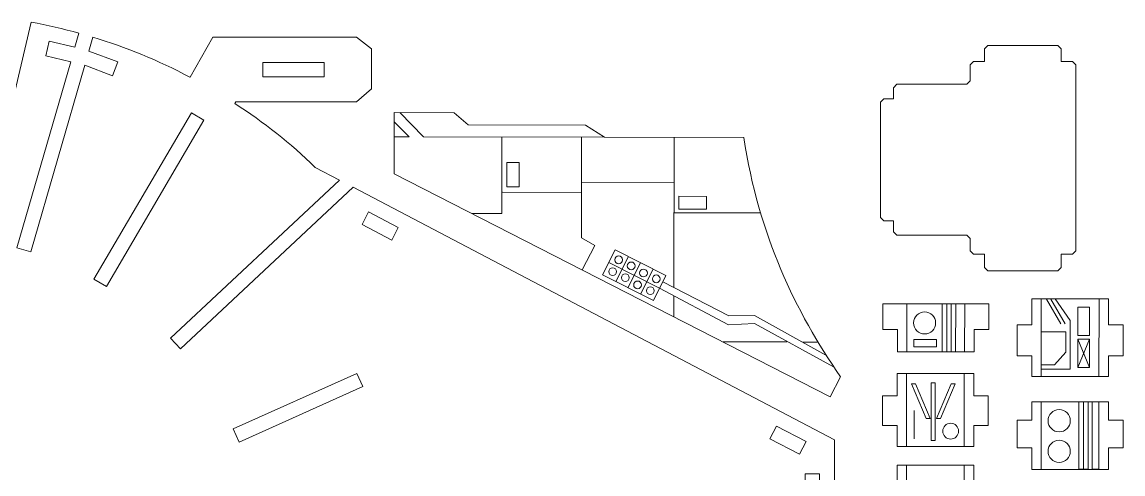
# Model space of a CAD drawing. Header units: millimetres. Extents: x -90 to 412, y 0 to 270.
# Drawn here: x 159.6 to 410.1, y 167.7 to 270.4 of the extents above; entities that cross this region are included whole.
import ezdxf

# ---------------------------------------------------------------- set-up
doc = ezdxf.new("R2010")
doc.units = ezdxf.units.MM
doc.layers.add('Layer 1', color=7, linetype='Continuous')

msp = doc.modelspace()

# ---------------------------------------------------------------- linework, layer by layer
at = {"layer": 'Layer 1', "color": 30, "lineweight": 20}
msp.add_lwpolyline([(214.41, 257.95), (228.37, 257.95), (228.37, 261.25), (214.41, 261.25), (214.41, 257.95)], close=True, dxfattribs=at)
at = {"layer": 'Layer 1', "color": 114, "lineweight": 20}
for centre in [(295.37, 216.38), (298.23, 215), (294.02, 213.69), (296.89, 212.31), (301.02, 213.37), (303.93, 212.05), (299.68, 210.68), (302.59, 209.36)]:
    msp.add_ellipse(centre, major_axis=(0, 0.883), ratio=1, dxfattribs=at)
at = {"layer": 'Layer 1', "color": 250, "lineweight": 20}
for points, knots in [([(235.76, 266.96), (235.76, 266.96), (203.05, 266.96), (203.05, 266.96), (203.05, 266.96), (203.05, 266.96), (197.85, 257.86), (197.85, 257.86), (197.85, 257.86), (197.85, 257.86), (197.79, 257.89), (197.79, 257.89), (197.79, 257.89), (190.61, 261.76), (183.25, 264.7), (175.75, 266.96), (175.75, 266.96), (175.75, 266.96), (174.84, 263.79), (174.84, 263.79), (174.84, 263.79), (174.84, 263.79), (181.41, 261.38), (181.41, 261.38), (181.41, 261.38), (181.41, 261.38), (180.22, 258.22), (180.22, 258.22), (180.22, 258.22), (180.22, 258.22), (173.91, 260.61), (173.91, 260.61), (173.91, 260.61), (173.91, 260.61), (161.65, 218.22), (161.65, 218.22), (161.65, 218.22), (161.65, 218.22), (158.47, 219.14), (158.47, 219.14), (158.47, 219.14), (158.47, 219.14), (170.71, 261.4), (170.71, 261.4), (170.71, 261.4), (170.71, 261.4), (165.04, 262.77), (165.04, 262.77), (165.04, 262.77), (165.04, 262.77), (165.81, 266.07), (165.81, 266.07), (165.81, 266.07), (165.81, 266.07), (171.66, 264.71), (171.66, 264.71), (171.66, 264.71), (171.66, 264.71), (172.58, 267.88), (172.58, 267.88), (172.58, 267.88), (168.99, 268.88), (165.35, 269.72), (161.67, 270.39), (161.67, 270.39), (161.67, 270.39), (157.99, 254.52), (157.99, 254.52), (157.99, 254.52), (157.99, 254.52), (140.52, 254.52), (140.52, 254.52), (140.52, 254.52), (140.52, 254.52), (140.52, 221.74), (140.52, 221.74), (140.52, 221.74), (140.52, 221.74), (137.22, 221.74), (137.22, 221.74), (137.22, 221.74), (137.22, 221.74), (137.22, 254.52), (137.22, 254.52), (137.22, 254.52), (137.22, 254.52), (120.12, 254.52), (120.12, 254.52), (120.12, 254.52), (120.12, 254.52), (115.83, 270.41), (115.83, 270.41), (115.83, 270.41), (110.22, 269.36), (104.74, 268.02), (99.44, 266.27), (99.44, 266.27), (99.44, 266.27), (115.81, 218.25), (115.81, 218.25), (115.81, 218.25), (115.81, 218.25), (112.69, 217.18), (112.69, 217.18), (112.69, 217.18), (112.69, 217.18), (96.31, 265.21), (96.31, 265.21), (96.31, 265.21), (85.46, 261.41), (75.24, 256.15), (65.68, 249.4), (65.68, 249.4), (65.68, 249.4), (95.44, 208.31), (95.44, 208.31), (95.44, 208.31), (95.44, 208.31), (92.77, 206.38), (92.77, 206.38), (92.77, 206.38), (92.77, 206.38), (63, 247.47), (63, 247.47), (63, 247.47), (58.28, 244), (53.97, 240.35), (50.13, 236.51), (50.13, 236.51), (50.13, 236.51), (33.86, 236.51), (33.86, 236.51), (33.86, 236.51), (33.86, 236.51), (27.49, 228.61), (27.49, 228.61), (27.49, 228.61), (27.49, 228.61), (78.1, 191.81), (78.1, 191.81), (78.1, 191.81), (78.1, 191.81), (76.15, 189.14), (76.15, 189.14), (76.15, 189.14), (76.15, 189.14), (25.55, 225.94), (25.55, 225.94), (25.55, 225.94), (14.38, 209.73), (6.55, 192.18), (2.63, 173.08), (2.63, 173.08), (2.63, 173.08), (64.11, 161.45), (64.11, 161.45), (64.11, 161.45), (64.11, 161.45), (63.49, 158.21), (63.49, 158.21), (63.49, 158.21), (63.49, 158.21), (2.01, 169.84), (2.01, 169.84), (2.01, 169.84), (-0.24, 154.33), (-0.97, 138.94), (1.56, 123.81), (1.56, 123.81), (1.56, 123.81), (63.23, 134.39), (63.23, 134.39), (63.23, 134.39), (63.23, 134.39), (63.79, 131.14), (63.79, 131.14), (63.79, 131.14), (63.79, 131.14), (2.11, 120.55), (2.11, 120.55), (2.11, 120.55), (6.06, 101.38), (13, 83.46), (24, 67.24), (24, 67.24), (24, 67.24), (75.22, 103.18), (75.22, 103.18), (75.22, 103.18), (75.22, 103.18), (77.12, 100.48), (77.12, 100.48), (77.12, 100.48), (77.12, 100.48), (25.9, 64.54), (25.9, 64.54), (25.9, 64.54), (28.34, 61.1), (30.96, 57.72), (33.86, 54.46), (33.86, 54.46), (33.86, 54.46), (50.13, 54.46), (50.13, 54.46), (50.13, 54.46), (50.13, 54.46), (61.26, 44.82), (61.26, 44.82), (61.26, 44.82), (61.26, 44.82), (91.61, 85.47), (91.61, 85.47), (91.61, 85.47), (91.61, 85.47), (94.26, 83.5), (94.26, 83.5), (94.26, 83.5), (94.26, 83.5), (63.91, 42.84), (63.91, 42.84), (63.91, 42.84), (72.55, 36.51), (81.78, 31.25), (91.82, 27.45), (91.82, 27.45), (91.82, 27.45), (109.86, 74.87), (109.86, 74.87), (109.86, 74.87), (109.86, 74.87), (112.95, 73.69), (112.95, 73.69), (112.95, 73.69), (112.95, 73.69), (94.91, 26.27), (94.91, 26.27), (94.91, 26.27), (101.85, 23.78), (109.08, 21.71), (116.81, 20.38), (116.81, 20.38), (116.81, 20.38), (120.47, 36.15), (120.47, 36.15), (120.47, 36.15), (120.47, 36.15), (136.86, 36.15), (136.86, 36.15), (136.86, 36.15), (136.86, 36.15), (136.86, 69.23), (136.86, 69.23), (136.86, 69.23), (136.86, 69.23), (140.16, 69.23), (140.16, 69.23), (140.16, 69.23), (140.16, 69.23), (140.16, 36.15), (140.16, 36.15), (140.16, 36.15), (140.16, 36.15), (157.18, 36.15), (157.18, 36.15), (157.18, 36.15), (157.18, 36.15), (161.54, 20.56), (161.54, 20.56), (161.54, 20.56), (167.28, 21.59), (172.84, 22.92), (178.12, 24.76), (178.12, 24.76), (178.12, 24.76), (161.68, 72.76), (161.68, 72.76), (161.68, 72.76), (161.68, 72.76), (164.8, 73.83), (164.8, 73.83), (164.8, 73.83), (164.8, 73.83), (181.25, 25.83), (181.25, 25.83), (181.25, 25.83), (197.29, 31.87), (211.67, 40.24), (224.02, 51.42), (224.02, 51.42), (224.02, 51.42), (189.39, 88.5), (189.39, 88.5), (189.39, 88.5), (189.39, 88.5), (191.81, 90.76), (191.81, 90.76), (191.81, 90.76), (191.81, 90.76), (226.46, 53.65), (226.46, 53.65), (226.46, 53.65), (226.46, 53.65), (344.46, 113.57), (344.46, 113.57), (344.46, 113.57), (344.46, 113.57), (344.46, 122.02), (344.46, 122.02), (344.46, 122.02), (344.46, 122.02), (344.46, 127.72), (344.46, 127.72), (344.46, 127.72), (344.46, 127.72), (341.11, 127.7), (341.11, 127.7), (341.11, 127.7), (341.11, 127.7), (341.13, 122.13), (341.13, 122.13), (341.13, 122.13), (341.13, 122.13), (337.81, 122.13), (337.81, 122.13), (337.81, 122.13), (337.81, 122.13), (337.81, 127.72), (337.81, 127.72), (337.81, 127.72), (337.81, 127.72), (228.16, 127.72), (228.16, 127.72), (228.16, 127.72), (228.16, 127.72), (228.75, 131), (228.75, 131), (228.75, 131), (228.75, 131), (292.25, 131), (292.25, 131), (292.25, 131), (292.25, 131), (292.25, 158.84), (292.25, 158.84), (292.25, 158.84), (292.25, 158.84), (228.75, 158.84), (228.75, 158.84), (228.75, 158.84), (228.75, 158.84), (228.2, 162.14), (228.2, 162.14), (228.2, 162.14), (228.2, 162.14), (337.81, 162.15), (337.81, 162.15), (337.81, 162.15), (337.81, 162.15), (337.81, 167.74), (337.81, 167.74), (337.81, 167.74), (337.81, 167.74), (341.11, 167.72), (341.11, 167.72), (341.11, 167.72), (341.11, 167.72), (341.11, 162.14), (341.11, 162.14), (341.11, 162.14), (341.11, 162.14), (344.46, 162.14), (344.46, 162.14), (344.46, 162.14), (344.46, 162.14), (344.46, 175.44), (344.46, 175.44), (344.46, 175.44), (344.46, 175.44), (234.95, 232.87), (234.95, 232.87), (234.95, 232.87), (234.95, 232.87), (195.67, 196.19), (195.67, 196.19), (195.67, 196.19), (195.67, 196.19), (193.42, 198.6), (193.42, 198.6), (193.42, 198.6), (193.42, 198.6), (231.85, 234.49), (231.85, 234.49), (231.85, 234.49), (231.85, 234.49), (226.35, 237.38), (226.35, 237.38), (226.35, 237.38), (220.77, 242.9), (214.61, 247.67), (208.02, 251.89), (208.02, 251.89), (208.02, 251.89), (208.24, 252.29), (208.24, 252.29), (208.24, 252.29), (208.24, 252.29), (235.76, 252.29), (235.76, 252.29), (235.76, 252.29), (235.76, 252.29), (239.16, 255.24), (239.16, 255.24), (239.16, 255.24), (239.16, 255.24), (239.16, 264.33), (239.16, 264.33), (239.16, 264.33), (239.16, 264.33), (235.76, 266.96), (235.76, 266.96)], [0, 0, 0, 0, 0.009434, 0.009434, 0.009434, 0.009434, 0.018868, 0.018868, 0.018868, 0.018868, 0.028302, 0.028302, 0.028302, 0.028302, 0.037736, 0.037736, 0.037736, 0.037736, 0.04717, 0.04717, 0.04717, 0.04717, 0.056604, 0.056604, 0.056604, 0.056604, 0.066038, 0.066038, 0.066038, 0.066038, 0.075472, 0.075472, 0.075472, 0.075472, 0.084906, 0.084906, 0.084906, 0.084906, 0.09434, 0.09434, 0.09434, 0.09434, 0.103774, 0.103774, 0.103774, 0.103774, 0.113208, 0.113208, 0.113208, 0.113208, 0.122642, 0.122642, 0.122642, 0.122642, 0.132075, 0.132075, 0.132075, 0.132075, 0.141509, 0.141509, 0.141509, 0.141509, 0.150943, 0.150943, 0.150943, 0.150943, 0.160377, 0.160377, 0.160377, 0.160377, 0.169811, 0.169811, 0.169811, 0.169811, 0.179245, 0.179245, 0.179245, 0.179245, 0.188679, 0.188679, 0.188679, 0.188679, 0.198113, 0.198113, 0.198113, 0.198113, 0.207547, 0.207547, 0.207547, 0.207547, 0.216981, 0.216981, 0.216981, 0.216981, 0.226415, 0.226415, 0.226415, 0.226415, 0.235849, 0.235849, 0.235849, 0.235849, 0.245283, 0.245283, 0.245283, 0.245283, 0.254717, 0.254717, 0.254717, 0.254717, 0.264151, 0.264151, 0.264151, 0.264151, 0.273585, 0.273585, 0.273585, 0.273585, 0.283019, 0.283019, 0.283019, 0.283019, 0.292453, 0.292453, 0.292453, 0.292453, 0.301887, 0.301887, 0.301887, 0.301887, 0.311321, 0.311321, 0.311321, 0.311321, 0.320755, 0.320755, 0.320755, 0.320755, 0.330189, 0.330189, 0.330189, 0.330189, 0.339623, 0.339623, 0.339623, 0.339623, 0.349057, 0.349057, 0.349057, 0.349057, 0.358491, 0.358491, 0.358491, 0.358491, 0.367925, 0.367925, 0.367925, 0.367925, 0.377358, 0.377358, 0.377358, 0.377359, 0.386792, 0.386792, 0.386792, 0.386792, 0.396226, 0.396226, 0.396226, 0.396226, 0.40566, 0.40566, 0.40566, 0.40566, 0.415094, 0.415094, 0.415094, 0.415094, 0.424528, 0.424528, 0.424528, 0.424528, 0.433962, 0.433962, 0.433962, 0.433962, 0.443396, 0.443396, 0.443396, 0.443396, 0.45283, 0.45283, 0.45283, 0.45283, 0.462264, 0.462264, 0.462264, 0.462264, 0.471698, 0.471698, 0.471698, 0.471698, 0.481132, 0.481132, 0.481132, 0.481132, 0.490566, 0.490566, 0.490566, 0.490566, 0.5, 0.5, 0.5, 0.5, 0.509434, 0.509434, 0.509434, 0.509434, 0.518868, 0.518868, 0.518868, 0.518868, 0.528302, 0.528302, 0.528302, 0.528302, 0.537736, 0.537736, 0.537736, 0.537736, 0.54717, 0.54717, 0.54717, 0.54717, 0.556604, 0.556604, 0.556604, 0.556604, 0.566038, 0.566038, 0.566038, 0.566038, 0.575472, 0.575472, 0.575472, 0.575472, 0.584906, 0.584906, 0.584906, 0.584906, 0.59434, 0.59434, 0.59434, 0.59434, 0.603774, 0.603774, 0.603774, 0.603774, 0.613208, 0.613208, 0.613208, 0.613208, 0.622642, 0.622642, 0.622642, 0.622642, 0.632075, 0.632075, 0.632075, 0.632075, 0.641509, 0.641509, 0.641509, 0.641509, 0.650943, 0.650943, 0.650943, 0.650943, 0.660377, 0.660377, 0.660377, 0.660377, 0.669811, 0.669811, 0.669811, 0.669811, 0.679245, 0.679245, 0.679245, 0.679245, 0.688679, 0.688679, 0.688679, 0.688679, 0.698113, 0.698113, 0.698113, 0.698113, 0.707547, 0.707547, 0.707547, 0.707547, 0.716981, 0.716981, 0.716981, 0.716981, 0.726415, 0.726415, 0.726415, 0.726415, 0.735849, 0.735849, 0.735849, 0.735849, 0.745283, 0.745283, 0.745283, 0.745283, 0.754717, 0.754717, 0.754717, 0.754717, 0.764151, 0.764151, 0.764151, 0.764151, 0.773585, 0.773585, 0.773585, 0.773585, 0.783019, 0.783019, 0.783019, 0.783019, 0.792453, 0.792453, 0.792453, 0.792453, 0.801887, 0.801887, 0.801887, 0.801887, 0.811321, 0.811321, 0.811321, 0.811321, 0.820755, 0.820755, 0.820755, 0.820755, 0.830189, 0.830189, 0.830189, 0.830189, 0.839623, 0.839623, 0.839623, 0.839623, 0.849057, 0.849057, 0.849057, 0.849057, 0.858491, 0.858491, 0.858491, 0.858491, 0.867925, 0.867925, 0.867925, 0.867925, 0.877358, 0.877358, 0.877358, 0.877359, 0.886792, 0.886792, 0.886792, 0.886792, 0.896226, 0.896226, 0.896226, 0.896226, 0.90566, 0.90566, 0.90566, 0.90566, 0.915094, 0.915094, 0.915094, 0.915094, 0.924528, 0.924528, 0.924528, 0.924528, 0.933962, 0.933962, 0.933962, 0.933962, 0.943396, 0.943396, 0.943396, 0.943396, 0.95283, 0.95283, 0.95283, 0.95283, 0.962264, 0.962264, 0.962264, 0.962264, 0.971698, 0.971698, 0.971698, 0.971698, 0.981132, 0.981132, 0.981132, 0.981132, 1, 1, 1, 1]), ([(398.63, 261.44), (398.63, 261.44), (396.09, 261.44), (396.09, 261.44), (396.09, 261.44), (396.09, 261.44), (396.09, 264.34), (396.09, 264.34), (396.09, 264.34), (396.09, 264.34), (395.33, 265.1), (395.33, 265.1), (395.33, 265.1), (395.33, 265.1), (379.39, 265.1), (379.39, 265.1), (379.39, 265.1), (379.39, 265.1), (378.63, 264.34), (378.63, 264.34), (378.63, 264.34), (378.63, 264.34), (378.63, 261.44), (378.63, 261.44), (378.63, 261.44), (378.63, 261.44), (376.09, 261.44), (376.09, 261.44), (376.09, 261.44), (376.09, 261.44), (375.33, 260.68), (375.33, 260.68), (375.33, 260.68), (375.33, 260.68), (375.33, 257.03), (375.33, 257.03), (375.33, 257.03), (375.33, 257.03), (374.57, 256.27), (374.57, 256.27), (374.57, 256.27), (374.57, 256.27), (358.68, 256.27), (358.68, 256.27), (358.68, 256.27), (358.68, 256.27), (357.92, 255.5), (357.92, 255.5), (357.92, 255.5), (357.92, 255.5), (357.92, 252.95), (357.92, 252.95), (357.92, 252.95), (357.92, 252.95), (355.69, 252.95), (355.69, 252.95), (355.69, 252.95), (355.69, 252.95), (354.93, 252.19), (354.93, 252.19), (354.93, 252.19), (354.93, 252.19), (354.93, 226), (354.93, 226), (354.93, 226), (354.93, 226), (355.69, 225.24), (355.69, 225.24), (355.69, 225.24), (355.69, 225.24), (357.92, 225.24), (357.92, 225.24), (357.92, 225.24), (357.92, 225.24), (357.92, 222.77), (357.92, 222.77), (357.92, 222.77), (357.92, 222.77), (358.68, 222.01), (358.68, 222.01), (358.68, 222.01), (358.68, 222.01), (374.57, 222.01), (374.57, 222.01), (374.57, 222.01), (374.57, 222.01), (375.33, 221.25), (375.33, 221.25), (375.33, 221.25), (375.33, 221.25), (375.33, 218.42), (375.33, 218.42), (375.33, 218.42), (375.33, 218.42), (376.09, 217.65), (376.09, 217.65), (376.09, 217.65), (376.09, 217.65), (378.63, 217.65), (378.63, 217.65), (378.63, 217.65), (378.63, 217.65), (378.63, 214.67), (378.63, 214.67), (378.63, 214.67), (378.63, 214.67), (379.39, 213.9), (379.39, 213.9), (379.39, 213.9), (379.39, 213.9), (395.33, 213.9), (395.33, 213.9), (395.33, 213.9), (395.33, 213.9), (396.09, 214.67), (396.09, 214.67), (396.09, 214.67), (396.09, 214.67), (396.09, 217.65), (396.09, 217.65), (396.09, 217.65), (396.09, 217.65), (398.63, 217.65), (398.63, 217.65), (398.63, 217.65), (398.63, 217.65), (399.4, 218.42), (399.4, 218.42), (399.4, 218.42), (399.4, 218.42), (399.4, 260.68), (399.4, 260.68), (399.4, 260.68), (399.4, 260.68), (398.63, 261.44), (398.63, 261.44)], [0, 0, 0, 0, 0.028571, 0.028571, 0.028571, 0.028571, 0.057143, 0.057143, 0.057143, 0.057143, 0.085714, 0.085714, 0.085714, 0.085714, 0.114286, 0.114286, 0.114286, 0.114286, 0.142857, 0.142857, 0.142857, 0.142857, 0.171429, 0.171429, 0.171429, 0.171429, 0.2, 0.2, 0.2, 0.2, 0.228571, 0.228571, 0.228571, 0.228571, 0.257143, 0.257143, 0.257143, 0.257143, 0.285714, 0.285714, 0.285714, 0.285714, 0.314286, 0.314286, 0.314286, 0.314286, 0.342857, 0.342857, 0.342857, 0.342857, 0.371429, 0.371429, 0.371429, 0.371429, 0.4, 0.4, 0.4, 0.4, 0.428571, 0.428571, 0.428571, 0.428571, 0.457143, 0.457143, 0.457143, 0.457143, 0.485714, 0.485714, 0.485714, 0.485714, 0.514286, 0.514286, 0.514286, 0.514286, 0.542857, 0.542857, 0.542857, 0.542857, 0.571429, 0.571429, 0.571429, 0.571429, 0.6, 0.6, 0.6, 0.6, 0.628571, 0.628571, 0.628571, 0.628571, 0.657143, 0.657143, 0.657143, 0.657143, 0.685714, 0.685714, 0.685714, 0.685714, 0.714286, 0.714286, 0.714286, 0.714286, 0.742857, 0.742857, 0.742857, 0.742857, 0.771429, 0.771429, 0.771429, 0.771429, 0.8, 0.8, 0.8, 0.8, 0.828571, 0.828571, 0.828571, 0.828571, 0.857143, 0.857143, 0.857143, 0.857143, 0.885714, 0.885714, 0.885714, 0.885714, 0.914286, 0.914286, 0.914286, 0.914286, 0.942857, 0.942857, 0.942857, 0.942857, 1, 1, 1, 1]), ([(345.82, 189.82), (345.82, 189.82), (343.5, 185.28), (343.5, 185.28), (343.5, 185.28), (343.5, 185.28), (244.29, 235.95), (244.29, 235.95), (244.29, 235.95), (244.29, 235.95), (244.32, 249.82), (244.32, 249.82), (244.32, 249.82), (244.32, 249.82), (257.92, 249.79), (257.92, 249.79), (257.92, 249.79), (257.92, 249.79), (261.17, 247.08), (261.17, 247.08), (261.17, 247.08), (261.17, 247.08), (287.86, 246.97), (287.86, 246.97), (287.86, 246.97), (287.86, 246.97), (292.12, 244.25), (292.12, 244.25), (292.12, 244.25), (292.12, 244.25), (323.82, 244.18), (323.82, 244.18), (323.82, 244.18), (327.28, 221.83), (335.56, 204.75), (345.82, 189.82)], [0, 0, 0, 0, 0.1, 0.1, 0.1, 0.1, 0.2, 0.2, 0.2, 0.2, 0.3, 0.3, 0.3, 0.3, 0.4, 0.4, 0.4, 0.4, 0.5, 0.5, 0.5, 0.5, 0.6, 0.6, 0.6, 0.6, 0.7, 0.7, 0.7, 0.7, 0.8, 0.8, 0.8, 0.8, 1, 1, 1, 1]), ([(355.51, 206.36), (355.51, 206.36), (355.51, 200.53), (355.51, 200.53), (355.51, 200.53), (355.51, 200.53), (358.81, 200.53), (358.81, 200.53), (358.81, 200.53), (358.81, 200.53), (358.81, 195.49), (358.81, 195.49), (358.81, 195.49), (358.81, 195.49), (376.26, 195.49), (376.26, 195.49), (376.26, 195.49), (376.26, 195.49), (376.26, 200.53), (376.26, 200.53), (376.26, 200.53), (376.26, 200.53), (379.57, 200.53), (379.57, 200.53), (379.57, 200.53), (379.57, 200.53), (379.57, 206.36), (379.57, 206.36), (379.57, 206.36), (379.57, 206.36), (355.51, 206.36), (355.51, 206.36)], [0, 0, 0, 0, 0.111111, 0.111111, 0.111111, 0.111111, 0.222222, 0.222222, 0.222222, 0.222222, 0.333333, 0.333333, 0.333333, 0.333333, 0.444444, 0.444444, 0.444444, 0.444444, 0.555556, 0.555556, 0.555556, 0.555556, 0.666667, 0.666667, 0.666667, 0.666667, 0.777778, 0.777778, 0.777778, 0.777778, 1, 1, 1, 1]), ([(410.13, 201.6), (410.13, 201.6), (406.82, 201.6), (406.82, 201.6), (406.82, 201.6), (406.82, 201.6), (406.82, 207.52), (406.82, 207.52), (406.82, 207.52), (406.82, 207.52), (389.36, 207.52), (389.36, 207.52), (389.36, 207.52), (389.36, 207.52), (389.36, 201.6), (389.36, 201.6), (389.36, 201.6), (389.36, 201.6), (386.06, 201.6), (386.06, 201.6), (386.06, 201.6), (386.06, 201.6), (386.06, 194.6), (386.06, 194.6), (386.06, 194.6), (386.06, 194.6), (389.36, 194.6), (389.36, 194.6), (389.36, 194.6), (389.36, 194.6), (389.36, 189.9), (389.36, 189.9), (389.36, 189.9), (389.36, 189.9), (406.82, 189.9), (406.82, 189.9), (406.82, 189.9), (406.82, 189.9), (406.82, 194.6), (406.82, 194.6), (406.82, 194.6), (406.82, 194.6), (410.13, 194.6), (410.13, 194.6), (410.13, 194.6), (410.13, 194.6), (410.13, 201.6), (410.13, 201.6)], [0, 0, 0, 0, 0.076923, 0.076923, 0.076923, 0.076923, 0.153846, 0.153846, 0.153846, 0.153846, 0.230769, 0.230769, 0.230769, 0.230769, 0.307692, 0.307692, 0.307692, 0.307692, 0.384615, 0.384615, 0.384615, 0.384615, 0.461538, 0.461538, 0.461538, 0.461538, 0.538462, 0.538462, 0.538462, 0.538462, 0.615385, 0.615385, 0.615385, 0.615385, 0.692308, 0.692308, 0.692308, 0.692308, 0.769231, 0.769231, 0.769231, 0.769231, 0.846154, 0.846154, 0.846154, 0.846154, 1, 1, 1, 1]), ([(358.71, 190.53), (358.71, 190.53), (358.71, 185.51), (358.71, 185.51), (358.71, 185.51), (358.71, 185.51), (355.41, 185.51), (355.41, 185.51), (355.41, 185.51), (355.41, 185.51), (355.41, 178.71), (355.41, 178.71), (355.41, 178.71), (355.41, 178.71), (358.71, 178.71), (358.71, 178.71), (358.71, 178.71), (358.71, 178.71), (358.71, 173.96), (358.71, 173.96), (358.71, 173.96), (358.71, 173.96), (376.17, 173.96), (376.17, 173.96), (376.17, 173.96), (376.17, 173.96), (376.17, 178.71), (376.17, 178.71), (376.17, 178.71), (376.17, 178.71), (379.48, 178.71), (379.48, 178.71), (379.48, 178.71), (379.48, 178.71), (379.48, 185.51), (379.48, 185.51), (379.48, 185.51), (379.48, 185.51), (376.17, 185.51), (376.17, 185.51), (376.17, 185.51), (376.17, 185.51), (376.17, 190.53), (376.17, 190.53), (376.17, 190.53), (376.17, 190.53), (358.71, 190.53), (358.71, 190.53)], [0, 0, 0, 0, 0.076923, 0.076923, 0.076923, 0.076923, 0.153846, 0.153846, 0.153846, 0.153846, 0.230769, 0.230769, 0.230769, 0.230769, 0.307692, 0.307692, 0.307692, 0.307692, 0.384615, 0.384615, 0.384615, 0.384615, 0.461538, 0.461538, 0.461538, 0.461538, 0.538462, 0.538462, 0.538462, 0.538462, 0.615385, 0.615385, 0.615385, 0.615385, 0.692308, 0.692308, 0.692308, 0.692308, 0.769231, 0.769231, 0.769231, 0.769231, 0.846154, 0.846154, 0.846154, 0.846154, 1, 1, 1, 1]), ([(406.82, 184.13), (406.82, 184.13), (389.36, 184.13), (389.36, 184.13), (389.36, 184.13), (389.36, 184.13), (389.36, 179.92), (389.36, 179.92), (389.36, 179.92), (389.36, 179.92), (386.06, 179.92), (386.06, 179.92), (386.06, 179.92), (386.06, 179.92), (386.06, 173.69), (386.06, 173.69), (386.06, 173.69), (386.06, 173.69), (389.36, 173.69), (389.36, 173.69), (389.36, 173.69), (389.36, 173.69), (389.36, 168.77), (389.36, 168.77), (389.36, 168.77), (389.36, 168.77), (406.82, 168.77), (406.82, 168.77), (406.82, 168.77), (406.82, 168.77), (406.82, 173.69), (406.82, 173.69), (406.82, 173.69), (406.82, 173.69), (410.13, 173.69), (410.13, 173.69), (410.13, 173.69), (410.13, 173.69), (410.13, 179.92), (410.13, 179.92), (410.13, 179.92), (410.13, 179.92), (406.82, 179.92), (406.82, 179.92), (406.82, 179.92), (406.82, 179.92), (406.82, 184.13), (406.82, 184.13)], [0, 0, 0, 0, 0.076923, 0.076923, 0.076923, 0.076923, 0.153846, 0.153846, 0.153846, 0.153846, 0.230769, 0.230769, 0.230769, 0.230769, 0.307692, 0.307692, 0.307692, 0.307692, 0.384615, 0.384615, 0.384615, 0.384615, 0.461538, 0.461538, 0.461538, 0.461538, 0.538462, 0.538462, 0.538462, 0.538462, 0.615385, 0.615385, 0.615385, 0.615385, 0.692308, 0.692308, 0.692308, 0.692308, 0.769231, 0.769231, 0.769231, 0.769231, 0.846154, 0.846154, 0.846154, 0.846154, 1, 1, 1, 1]), ([(355.41, 157.65), (355.41, 157.65), (355.41, 149.56), (355.41, 149.56), (355.41, 149.56), (355.41, 149.56), (358.71, 149.56), (358.71, 149.56), (358.71, 149.56), (358.71, 149.56), (358.71, 137.21), (358.71, 137.21), (358.71, 137.21), (358.71, 137.21), (376.17, 137.21), (376.17, 137.21), (376.17, 137.21), (376.17, 137.21), (376.17, 149.56), (376.17, 149.56), (376.17, 149.56), (376.17, 149.56), (379.48, 149.56), (379.48, 149.56), (379.48, 149.56), (379.48, 149.56), (379.48, 157.65), (379.48, 157.65), (379.48, 157.65), (379.48, 157.65), (376.17, 157.65), (376.17, 157.65), (376.17, 157.65), (376.17, 157.65), (376.17, 169.75), (376.17, 169.75), (376.17, 169.75), (376.17, 169.75), (358.71, 169.75), (358.71, 169.75), (358.71, 169.75), (358.71, 169.75), (358.71, 157.65), (358.71, 157.65), (358.71, 157.65), (358.71, 157.65), (355.41, 157.65), (355.41, 157.65)], [0, 0, 0, 0, 0.076923, 0.076923, 0.076923, 0.076923, 0.153846, 0.153846, 0.153846, 0.153846, 0.230769, 0.230769, 0.230769, 0.230769, 0.307692, 0.307692, 0.307692, 0.307692, 0.384615, 0.384615, 0.384615, 0.384615, 0.461538, 0.461538, 0.461538, 0.461538, 0.538462, 0.538462, 0.538462, 0.538462, 0.615385, 0.615385, 0.615385, 0.615385, 0.692308, 0.692308, 0.692308, 0.692308, 0.769231, 0.769231, 0.769231, 0.769231, 0.846154, 0.846154, 0.846154, 0.846154, 1, 1, 1, 1])]:
    msp.add_open_spline(points, degree=3, knots=knots, dxfattribs=at)
at = {"layer": 'Layer 1', "color": 30, "lineweight": 20}
for points in [[(198.16, 249.77), (198.16, 249.77), (201.01, 248.1), (201.01, 248.1), (201.01, 248.1), (201.01, 248.1), (178.85, 210.33), (178.85, 210.33), (178.85, 210.33), (178.85, 210.33), (176, 212), (176, 212), (176, 212), (176, 212), (198.16, 249.77), (198.16, 249.77)], [(238.49, 227.29), (238.49, 227.29), (236.98, 224.41), (236.98, 224.41), (236.98, 224.41), (236.98, 224.41), (243.73, 220.87), (243.73, 220.87), (243.73, 220.87), (243.73, 220.87), (245.24, 223.74), (245.24, 223.74), (245.24, 223.74), (245.24, 223.74), (238.49, 227.29), (238.49, 227.29)], [(235.79, 190.58), (235.79, 190.58), (237.14, 187.57), (237.14, 187.57), (237.14, 187.57), (237.14, 187.57), (209.03, 174.98), (209.03, 174.98), (209.03, 174.98), (209.03, 174.98), (207.68, 177.99), (207.68, 177.99), (207.68, 177.99), (207.68, 177.99), (235.79, 190.58), (235.79, 190.58)], [(338.06, 175.07), (338.06, 175.07), (336.55, 172.19), (336.55, 172.19), (336.55, 172.19), (336.55, 172.19), (329.8, 175.73), (329.8, 175.73), (329.8, 175.73), (329.8, 175.73), (331.31, 178.61), (331.31, 178.61), (331.31, 178.61), (331.31, 178.61), (338.06, 175.07), (338.06, 175.07)]]:
    msp.add_open_spline(points, degree=3, knots=[0, 0, 0, 0, 0.2, 0.2, 0.2, 0.2, 0.4, 0.4, 0.4, 0.4, 0.6, 0.6, 0.6, 0.6, 1, 1, 1, 1], dxfattribs=at)
at = {"layer": 'Layer 1', "color": 114, "lineweight": 20}
for points, knots in [([(245.55, 249.82), (245.55, 249.82), (251, 244.29), (251, 244.29), (251, 244.29), (251, 244.29), (292.12, 244.25), (292.12, 244.25)], [0, 0, 0, 0, 0.333333, 0.333333, 0.333333, 0.333333, 1, 1, 1, 1]), ([(244.31, 244.3), (244.31, 244.3), (247.69, 244.29), (247.69, 244.29), (247.69, 244.29), (247.69, 244.29), (244.32, 247.7), (244.32, 247.7)], [0, 0, 0, 0, 0.333333, 0.333333, 0.333333, 0.333333, 1, 1, 1, 1]), ([(261.97, 226.92), (261.97, 226.92), (268.8, 226.91), (268.8, 226.91), (268.8, 226.91), (268.8, 226.91), (268.81, 244.27), (268.81, 244.27)], [0, 0, 0, 0, 0.333333, 0.333333, 0.333333, 0.333333, 1, 1, 1, 1]), ([(286.94, 244.26), (286.94, 244.26), (286.9, 221.37), (286.9, 221.37), (286.9, 221.37), (286.9, 221.37), (289.96, 219.65), (289.96, 219.65), (289.96, 219.65), (289.96, 219.65), (287.11, 214.08), (287.11, 214.08)], [0, 0, 0, 0, 0.25, 0.25, 0.25, 0.25, 0.5, 0.5, 0.5, 0.5, 1, 1, 1, 1]), ([(291.7, 212.97), (291.7, 212.97), (294.56, 218.63), (294.56, 218.63), (294.56, 218.63), (294.56, 218.63), (306.13, 212.78), (306.13, 212.78), (306.13, 212.78), (306.13, 212.78), (303.27, 207.11), (303.27, 207.11), (303.27, 207.11), (303.27, 207.11), (291.7, 212.97), (291.7, 212.97)], [0, 0, 0, 0, 0.2, 0.2, 0.2, 0.2, 0.4, 0.4, 0.4, 0.4, 0.6, 0.6, 0.6, 0.6, 1, 1, 1, 1]), ([(342.5, 194.75), (342.5, 194.75), (326.29, 203.74), (326.29, 203.74), (326.29, 203.74), (326.29, 203.74), (320.44, 203.63), (320.44, 203.63), (320.44, 203.63), (320.44, 203.63), (305.43, 211.39), (305.43, 211.39)], [0, 0, 0, 0, 0.25, 0.25, 0.25, 0.25, 0.5, 0.5, 0.5, 0.5, 1, 1, 1, 1]), ([(304.7, 209.95), (304.7, 209.95), (320.34, 201.63), (320.34, 201.63), (320.34, 201.63), (320.34, 201.63), (326.29, 201.89), (326.29, 201.89), (326.29, 201.89), (326.29, 201.89), (344.23, 192.04), (344.23, 192.04)], [0, 0, 0, 0, 0.25, 0.25, 0.25, 0.25, 0.5, 0.5, 0.5, 0.5, 1, 1, 1, 1]), ([(394.72, 207.52), (394.72, 207.52), (398.08, 202.57), (398.08, 202.57), (398.08, 202.57), (398.08, 202.57), (398.09, 191.55), (398.09, 191.55), (398.09, 191.55), (398.09, 191.55), (391.58, 191.54), (391.58, 191.54)], [0, 0, 0, 0, 0.25, 0.25, 0.25, 0.25, 0.5, 0.5, 0.5, 0.5, 1, 1, 1, 1]), ([(402.52, 205.61), (402.52, 205.61), (399.83, 205.61), (399.83, 205.61), (399.83, 205.61), (399.83, 205.61), (399.83, 199.19), (399.83, 199.19), (399.83, 199.19), (399.83, 199.19), (402.52, 199.19), (402.52, 199.19), (402.52, 199.19), (402.52, 199.19), (402.52, 205.61), (402.52, 205.61)], [0, 0, 0, 0, 0.2, 0.2, 0.2, 0.2, 0.4, 0.4, 0.4, 0.4, 0.6, 0.6, 0.6, 0.6, 1, 1, 1, 1]), ([(367.5, 202.05), (367.5, 200.66), (366.38, 199.54), (365, 199.54), (365, 199.54), (363.61, 199.54), (362.49, 200.66), (362.49, 202.05), (362.49, 202.05), (362.49, 203.43), (363.61, 204.56), (365, 204.56), (365, 204.56), (366.38, 204.56), (367.5, 203.43), (367.5, 202.05)], [0, 0, 0, 0, 0.2, 0.2, 0.2, 0.2, 0.4, 0.4, 0.4, 0.4, 0.6, 0.6, 0.6, 0.6, 1, 1, 1, 1]), ([(362.56, 198.28), (362.56, 198.28), (362.56, 196.64), (362.56, 196.64), (362.56, 196.64), (362.56, 196.64), (367.66, 196.64), (367.66, 196.64), (367.66, 196.64), (367.66, 196.64), (367.66, 198.28), (367.66, 198.28), (367.66, 198.28), (367.66, 198.28), (362.56, 198.28), (362.56, 198.28)], [0, 0, 0, 0, 0.2, 0.2, 0.2, 0.2, 0.4, 0.4, 0.4, 0.4, 0.6, 0.6, 0.6, 0.6, 1, 1, 1, 1]), ([(391.58, 192.55), (391.58, 192.55), (394.57, 192.55), (394.57, 192.55), (394.57, 192.55), (394.57, 192.55), (397.1, 195.37), (397.1, 195.37), (397.1, 195.37), (397.1, 195.37), (397.09, 200.03), (397.09, 200.03), (397.09, 200.03), (397.09, 200.03), (391.57, 200.02), (391.57, 200.02)], [0, 0, 0, 0, 0.2, 0.2, 0.2, 0.2, 0.4, 0.4, 0.4, 0.4, 0.6, 0.6, 0.6, 0.6, 1, 1, 1, 1]), ([(402.52, 198.34), (402.52, 198.34), (399.83, 198.34), (399.83, 198.34), (399.83, 198.34), (399.83, 198.34), (399.83, 191.91), (399.83, 191.91), (399.83, 191.91), (399.83, 191.91), (402.52, 191.91), (402.52, 191.91), (402.52, 191.91), (402.52, 191.91), (402.52, 198.34), (402.52, 198.34)], [0, 0, 0, 0, 0.2, 0.2, 0.2, 0.2, 0.4, 0.4, 0.4, 0.4, 0.6, 0.6, 0.6, 0.6, 1, 1, 1, 1]), ([(361.99, 188.22), (361.99, 188.22), (365.31, 180.32), (365.31, 180.32), (365.31, 180.32), (365.31, 180.32), (366.22, 180.32), (366.22, 180.32), (366.22, 180.32), (366.22, 180.32), (362.9, 188.22), (362.9, 188.22), (362.9, 188.22), (362.9, 188.22), (361.99, 188.22), (361.99, 188.22)], [0, 0, 0, 0, 0.2, 0.2, 0.2, 0.2, 0.4, 0.4, 0.4, 0.4, 0.6, 0.6, 0.6, 0.6, 1, 1, 1, 1]), ([(366.49, 188.42), (366.49, 188.42), (366.49, 175.33), (366.49, 175.33), (366.49, 175.33), (366.49, 175.33), (367.41, 175.33), (367.41, 175.33), (367.41, 175.33), (367.41, 175.33), (367.41, 188.42), (367.41, 188.42), (367.41, 188.42), (367.41, 188.42), (366.49, 188.42), (366.49, 188.42)], [0, 0, 0, 0, 0.2, 0.2, 0.2, 0.2, 0.4, 0.4, 0.4, 0.4, 0.6, 0.6, 0.6, 0.6, 1, 1, 1, 1]), ([(371.95, 188.22), (371.95, 188.22), (368.62, 180.32), (368.62, 180.32), (368.62, 180.32), (368.62, 180.32), (367.72, 180.32), (367.72, 180.32), (367.72, 180.32), (367.72, 180.32), (371.04, 188.22), (371.04, 188.22), (371.04, 188.22), (371.04, 188.22), (371.95, 188.22), (371.95, 188.22)], [0, 0, 0, 0, 0.2, 0.2, 0.2, 0.2, 0.4, 0.4, 0.4, 0.4, 0.6, 0.6, 0.6, 0.6, 1, 1, 1, 1]), ([(402.19, 184.13), (402.19, 184.13), (400.09, 184.13), (400.09, 184.13), (400.09, 184.13), (400.09, 184.13), (400.09, 168.83), (400.09, 168.83), (400.09, 168.83), (400.09, 168.83), (402.19, 168.83), (402.19, 168.83), (402.19, 168.83), (402.19, 168.83), (402.19, 184.13), (402.19, 184.13)], [0, 0, 0, 0, 0.2, 0.2, 0.2, 0.2, 0.4, 0.4, 0.4, 0.4, 0.6, 0.6, 0.6, 0.6, 1, 1, 1, 1]), ([(404.65, 184.13), (404.65, 184.13), (403.12, 184.13), (403.12, 184.13), (403.12, 184.13), (403.12, 184.13), (403.12, 168.83), (403.12, 168.83), (403.12, 168.83), (403.12, 168.83), (404.65, 168.83), (404.65, 168.83), (404.65, 168.83), (404.65, 168.83), (404.65, 184.13), (404.65, 184.13)], [0, 0, 0, 0, 0.2, 0.2, 0.2, 0.2, 0.4, 0.4, 0.4, 0.4, 0.6, 0.6, 0.6, 0.6, 1, 1, 1, 1]), ([(395.61, 177.28), (394.22, 177.28), (393.08, 178.41), (393.08, 179.81), (393.08, 179.81), (393.08, 181.2), (394.22, 182.34), (395.61, 182.34), (395.61, 182.34), (397.01, 182.34), (398.14, 181.2), (398.14, 179.81), (398.14, 179.81), (398.14, 178.41), (397.01, 177.28), (395.61, 177.28)], [0, 0, 0, 0, 0.2, 0.2, 0.2, 0.2, 0.4, 0.4, 0.4, 0.4, 0.6, 0.6, 0.6, 0.6, 1, 1, 1, 1]), ([(372.72, 177.44), (372.72, 176.45), (371.92, 175.64), (370.92, 175.64), (370.92, 175.64), (369.92, 175.64), (369.11, 176.45), (369.11, 177.44), (369.11, 177.44), (369.11, 178.44), (369.92, 179.25), (370.92, 179.25), (370.92, 179.25), (371.92, 179.25), (372.72, 178.44), (372.72, 177.44)], [0, 0, 0, 0, 0.2, 0.2, 0.2, 0.2, 0.4, 0.4, 0.4, 0.4, 0.6, 0.6, 0.6, 0.6, 1, 1, 1, 1]), ([(395.61, 170.34), (394.22, 170.34), (393.08, 171.47), (393.08, 172.87), (393.08, 172.87), (393.08, 174.26), (394.22, 175.4), (395.61, 175.4), (395.61, 175.4), (397.01, 175.4), (398.14, 174.26), (398.14, 172.87), (398.14, 172.87), (398.14, 171.47), (397.01, 170.34), (395.61, 170.34)], [0, 0, 0, 0, 0.2, 0.2, 0.2, 0.2, 0.4, 0.4, 0.4, 0.4, 0.6, 0.6, 0.6, 0.6, 1, 1, 1, 1])]:
    msp.add_open_spline(points, degree=3, knots=knots, dxfattribs=at)
for points in [[(307.97, 244.22), (307.97, 244.22), (307.94, 210.09), (307.94, 210.09)], [(286.92, 233.97), (286.92, 233.97), (307.96, 234.05), (307.96, 234.05)], [(268.93, 231.73), (268.93, 231.73), (286.92, 231.69), (286.92, 231.69)], [(307.96, 227.04), (307.96, 227.04), (327.68, 227.04), (327.68, 227.04)], [(293.13, 215.8), (293.13, 215.8), (304.7, 209.95), (304.7, 209.95)], [(294.73, 211.43), (294.73, 211.43), (297.6, 217.1), (297.6, 217.1)], [(297.48, 210.04), (297.48, 210.04), (300.35, 215.71), (300.35, 215.71)], [(300.35, 208.59), (300.35, 208.59), (303.22, 214.25), (303.22, 214.25)], [(307.94, 208.22), (307.94, 208.22), (307.94, 203.44), (307.94, 203.44)], [(360.98, 206.36), (360.98, 206.36), (360.98, 195.45), (360.98, 195.45)], [(369.02, 206.36), (369.02, 206.36), (369, 195.52), (369, 195.52)], [(370.04, 206.36), (370.04, 206.36), (370.01, 195.52), (370.01, 195.52)], [(371.05, 206.36), (371.05, 206.36), (371.03, 195.52), (371.03, 195.52)], [(372.07, 206.36), (372.07, 206.36), (372.05, 195.52), (372.05, 195.52)], [(374.12, 206.36), (374.12, 206.36), (374.1, 195.52), (374.1, 195.52)], [(391.52, 207.52), (391.52, 207.52), (391.52, 189.9), (391.52, 189.9)], [(392.7, 207.47), (392.7, 207.47), (395.96, 201.84), (395.96, 201.84)], [(393.68, 207.47), (393.68, 207.47), (396.94, 201.84), (396.94, 201.84)], [(404.68, 207.52), (404.68, 207.52), (404.65, 189.9), (404.65, 189.9)], [(402.52, 198.34), (402.52, 198.34), (399.82, 191.91), (399.82, 191.91)], [(399.83, 198.35), (399.83, 198.35), (402.51, 191.91), (402.51, 191.91)], [(319.14, 197.72), (319.14, 197.72), (333.67, 197.71), (333.67, 197.71)], [(337.18, 197.7), (337.18, 197.7), (340.58, 197.7), (340.58, 197.7)], [(360.88, 190.53), (360.88, 173.96), (360.88, 173.96), (360.88, 173.96)], [(374.01, 190.53), (374.01, 173.96), (374.01, 173.96), (374.01, 173.96)], [(391.52, 184.13), (391.52, 168.83), (391.52, 168.83), (391.52, 168.83)], [(401.12, 184.13), (401.12, 168.83), (401.12, 168.83), (401.12, 168.83)], [(362.58, 182.16), (362.58, 175.7), (362.58, 175.7), (362.58, 175.7)], [(360.88, 169.75), (360.88, 169.75), (360.88, 137.21), (360.88, 137.21)], [(374.01, 169.75), (374.01, 169.75), (374.01, 137.21), (374.01, 137.21)]]:
    msp.add_open_spline(points, degree=3, dxfattribs=at)
at = {"layer": 'Layer 1', "color": 240, "lineweight": 20}
for points in [[(269.96, 238.46), (269.96, 238.46), (272.77, 238.46), (272.77, 238.46), (272.77, 238.46), (272.77, 238.46), (272.76, 232.99), (272.76, 232.99), (272.76, 232.99), (272.76, 232.99), (269.95, 232.99), (269.95, 232.99), (269.95, 232.99), (269.95, 232.99), (269.96, 238.46), (269.96, 238.46)], [(315.4, 230.8), (315.4, 230.8), (315.4, 227.89), (315.4, 227.89), (315.4, 227.89), (315.4, 227.89), (309.05, 227.9), (309.05, 227.9), (309.05, 227.9), (309.05, 227.9), (309.05, 230.81), (309.05, 230.81), (309.05, 230.81), (309.05, 230.81), (315.4, 230.8), (315.4, 230.8)]]:
    msp.add_open_spline(points, degree=3, knots=[0, 0, 0, 0, 0.2, 0.2, 0.2, 0.2, 0.4, 0.4, 0.4, 0.4, 0.6, 0.6, 0.6, 0.6, 1, 1, 1, 1], dxfattribs=at)

doc.saveas('drawing.dxf')
